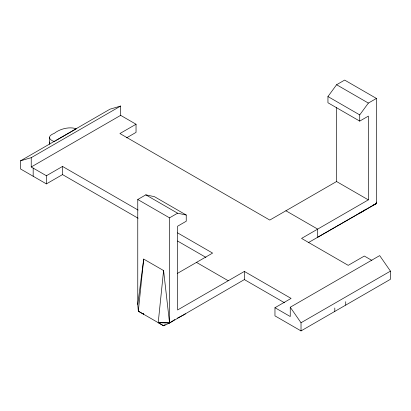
<?xml version="1.0" encoding="UTF-8"?>
<svg xmlns="http://www.w3.org/2000/svg" width="411" height="411" viewBox="0 0 411 411"><rect width="100%" height="100%" fill="white"/><g stroke="black" fill="none" stroke-linecap="round" stroke-linejoin="round"><path stroke-width="0.62" d="M126.588 137.844L136.036 132.388L136.041 124.24L120.654 115.352L120.659 106.048L109.978 109.187L20.55 160.814L20.55 168.967L46.402 183.897L62.523 174.593L62.523 166.44L138.117 210.083M46.402 183.897L46.402 175.744L31.231 166.979L31.231 157.67L120.659 106.048M33.178 176.257L33.178 168.109M274.969 307.711L274.964 315.869L301.022 330.917L390.445 279.29L390.45 271.132L379.682 255.606L290.253 307.233L290.253 316.537L274.969 307.711L291.086 298.407L244.37 271.43L177.593 309.981L177.593 226.225L186.234 221.231L186.234 215.03L154.464 196.684L145.823 194.85L137.762 199.505L137.762 304.664L138.332 311.199L163.604 325.769L169.532 323.01L244.37 279.588L244.37 271.43M301.022 330.917L301.022 322.753L290.253 307.233M285.907 210.771L317.677 229.112L317.672 237.27L376.394 203.599L376.425 98.434L344.654 80.083L336.599 84.738L327.952 96.549L327.947 102.755L359.723 121.101L368.364 116.113L368.333 199.874L301.556 238.416L348.209 265.347L364.331 256.048L371.883 260.41M334.795 311.42L334.795 308.009M136.041 124.24L119.92 133.539L269.786 220.07L336.563 181.528L336.588 107.358M345.733 305.101L345.733 301.689M359.723 121.101L359.723 114.895L368.369 103.084L376.425 98.434M163.342 272.462L163.588 270.561L158.214 322.681L169.532 322.789L163.588 270.561L143.706 259.084L138.332 311.199L143.727 314.292L143.064 313.223M137.762 304.448L143.706 259.084M185.104 313.963L185.171 313.639M359.116 213.211L361.284 212.528M165.042 324.901A14.097 7.264 -0.3 0 1 163.604 325.769L158.214 322.681L169.532 323.01L174.814 319.542M360.925 212.59L365.148 209.831M55.346 140.927L54.247 141.564A16.07 5.785 0 0 1 54.247 133.385A16.065 8.991 -17.2 0 1 76.276 128.843L56.451 140.29M31.231 166.979L120.654 115.352M46.402 175.744L62.523 166.44M137.762 199.505L169.532 217.845L177.593 213.196L186.234 215.03M177.208 273.521L212.6 253.089L177.583 232.873M308.224 242.721L376.394 203.383L376.245 202.109M301.022 322.753L390.45 271.132M177.485 318.088L185.048 314.23M373.137 205.12L376.394 203.599L376.286 202.412M20.55 160.814L31.231 157.67M336.599 84.738L368.369 103.084M327.952 96.549L359.723 114.895M336.563 181.528L368.333 199.874M145.823 194.85L177.593 213.196M62.523 174.593L138.117 218.241M177.583 241.026L205.926 257.394M244.37 279.588L284.489 302.753M196.479 262.393L228.249 280.739M49.541 137.474L49.685 143.156M169.532 217.845L169.532 323.01M165.037 324.798A14.056 8.143 -0.2 0 1 163.604 325.769M49.818 144.328A15.577 8.996 0 0 1 49.818 141.98"/></g></svg>
